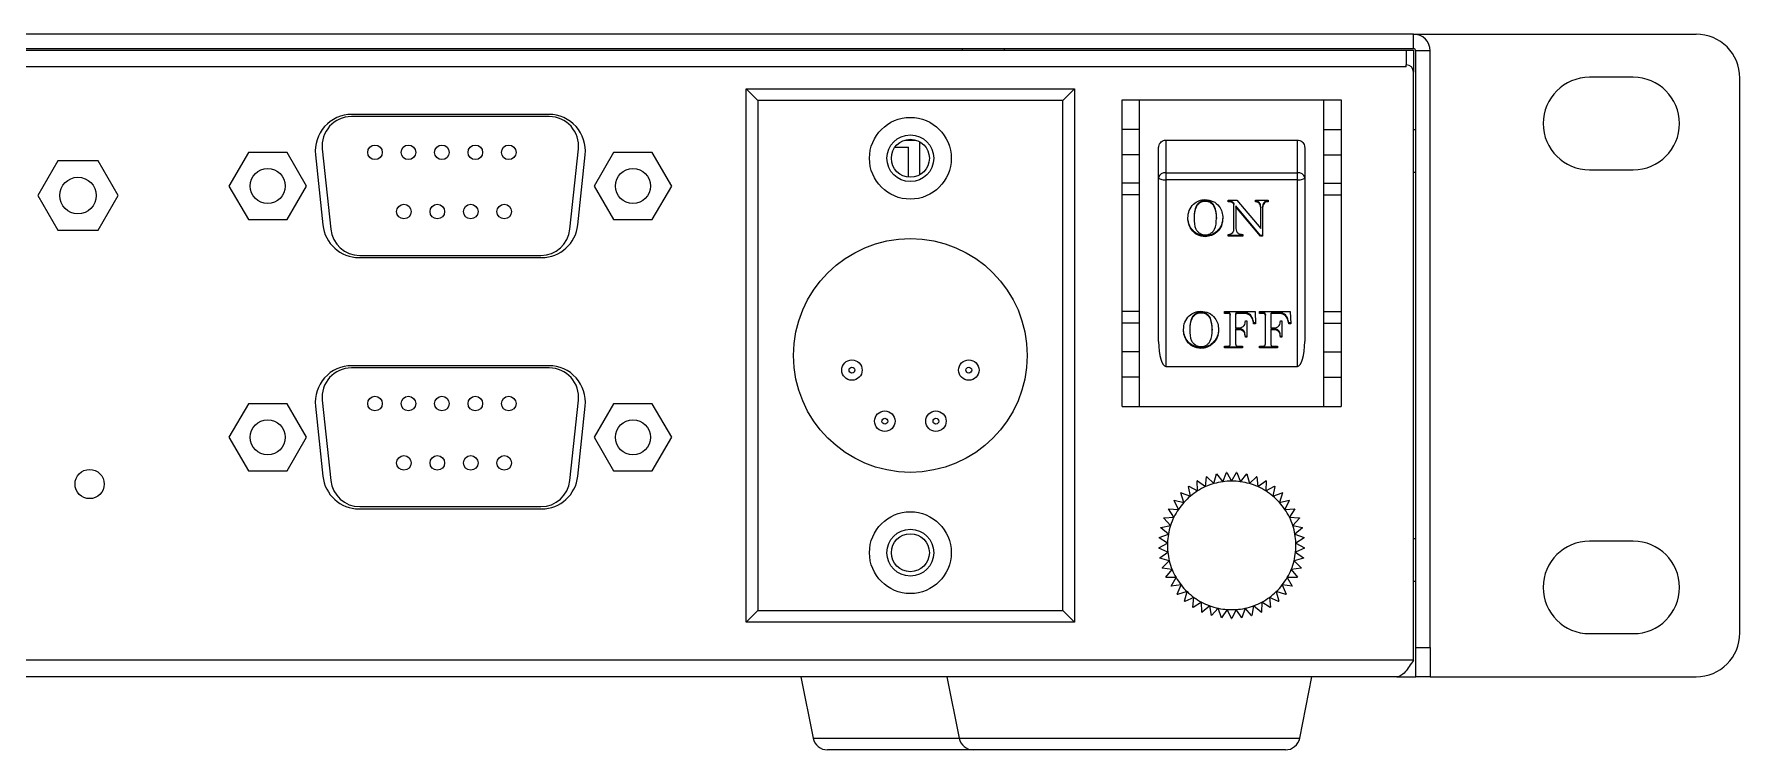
# Model space of a CAD drawing. Header units: millimetres. Extents: x 5 to 589, y 5 to 415.
# Drawn here: x 331.4 to 389.8, y 313.9 to 338.4 of the extents above; entities that cross this region are included whole.
import ezdxf

# ---------------------------------------------------------------- set-up
doc = ezdxf.new("R2010")
doc.units = ezdxf.units.MM

msp = doc.modelspace()

# ---------------------------------------------------------------- linework, layer by layer
at = {"color": 7, "linetype": 'Continuous', "lineweight": 15}
for p, q in [((378.6693, 338.3625), (159.2193, 338.3625)), ((378.6693, 338.3625), (388.3443, 338.3625)), ((378.6693, 337.8625), (378.6693, 338.3625)), ((378.6693, 337.8625), (159.2193, 337.8625)), ((159.4693, 337.8125), (378.4193, 337.8125)), ((363.2193, 337.8625), (363.2193, 337.8125)), ((364.6693, 337.8125), (364.6693, 337.8625)), ((378.4193, 337.8125), (378.4193, 337.3125)), ((378.4193, 337.8125), (378.6693, 337.8125)), ((378.6693, 337.8125), (378.6693, 337.0625)), ((379.2443, 337.7875), (378.7443, 337.7875)), ((378.7443, 317.3625), (378.7443, 337.7875)), ((379.2443, 317.3625), (379.2443, 337.7875)), ((378.4193, 337.2375), (159.4693, 337.2375)), ((378.4193, 337.2375), (378.4193, 337.3125)), ((378.6693, 316.9375), (378.6693, 337.0625)), ((355.8193, 318.2375), (355.8193, 336.4875)), ((356.2193, 336.0875), (355.8193, 336.4875)), ((355.8193, 336.4875), (367.0693, 336.4875)), ((367.0693, 336.4875), (366.6693, 336.0875)), ((367.0693, 336.4875), (367.0693, 318.2375)), ((386.1943, 336.8836), (384.6943, 336.8836)), ((389.8443, 317.8645), (389.8443, 336.8604)), ((356.2193, 336.0875), (356.2193, 318.6375)), ((366.6693, 336.0875), (356.2193, 336.0875)), ((366.6693, 318.6375), (366.6693, 336.0875)), ((368.6943, 336.1125), (369.2943, 336.1125)), ((368.6943, 335.1021), (368.6943, 336.1125)), ((369.2943, 335.1021), (369.2943, 336.1125)), ((369.2943, 336.1125), (375.5943, 336.1125)), ((375.5943, 336.1125), (376.1943, 336.1125)), ((375.5943, 336.1125), (375.5943, 335.1021)), ((376.1943, 336.1125), (376.1943, 335.1021)), ((349.0836, 335.5375), (342.3051, 335.5375)), ((349.0693, 335.6125), (342.3193, 335.6125)), ((361.2658, 334.7375), (361.6229, 334.7375)), ((361.7543, 334.6838), (361.7543, 333.5412)), ((369.2943, 335.1021), (368.6943, 335.1021)), ((368.6943, 334.2361), (368.6943, 335.1021)), ((369.2943, 334.2361), (369.2943, 335.1021)), ((370.1943, 334.7355), (370.1943, 333.6171)), ((370.1943, 334.7355), (374.6943, 334.7355)), ((374.6943, 333.6171), (374.6943, 334.7355)), ((375.5943, 335.1021), (376.1943, 335.1021)), ((375.5943, 335.1021), (375.5943, 334.2361)), ((376.1943, 335.1021), (376.1943, 334.2361)), ((378.7443, 335.0875), (378.6693, 335.0875)), ((338.7804, 334.3125), (338.1164, 333.1625)), ((340.1083, 334.3125), (338.7804, 334.3125)), ((340.7722, 333.1625), (340.1083, 334.3125)), ((341.0762, 334.2318), (341.3284, 331.8318)), ((341.3106, 334.4328), (341.6001, 331.6828)), ((349.7886, 331.6828), (350.0781, 334.4328)), ((350.0602, 331.8318), (350.3125, 334.2318)), ((351.2804, 334.3125), (350.6164, 333.1625)), ((352.6083, 334.3125), (351.2804, 334.3125)), ((353.2723, 333.1625), (352.6083, 334.3125)), ((360.9134, 334.4875), (361.3793, 334.4875)), ((361.3793, 333.4657), (361.3793, 334.4875)), ((369.2943, 334.2361), (368.6943, 334.2361)), ((368.6943, 333.2604), (368.6943, 334.2361)), ((369.2943, 333.2604), (369.2943, 334.2361)), ((369.9443, 333.445), (369.9443, 334.4767)), ((374.9443, 334.4767), (374.9443, 333.445)), ((375.5943, 334.2361), (376.1943, 334.2361)), ((375.5943, 334.2361), (375.5943, 333.2604)), ((376.1943, 334.2361), (376.1943, 333.2604)), ((332.2568, 334.0283), (331.5693, 332.8375)), ((333.6318, 334.0283), (332.2568, 334.0283)), ((334.3193, 332.8375), (333.6318, 334.0283)), ((370.1943, 333.6171), (370.1943, 333.3716)), ((370.1943, 333.6171), (374.6943, 333.6171)), ((374.6943, 333.3716), (374.6943, 333.6171)), ((378.6693, 333.6375), (378.7443, 333.6375)), ((384.6943, 333.7163), (386.1943, 333.7163)), ((338.1164, 333.1625), (338.7804, 332.0125)), ((340.1083, 332.0125), (340.7722, 333.1625)), ((350.6164, 333.1625), (351.2804, 332.0125)), ((352.6083, 332.0125), (353.2723, 333.1625)), ((369.2943, 333.2604), (368.6943, 333.2604)), ((368.6943, 332.8608), (368.6943, 333.2604)), ((369.2943, 332.8608), (369.2943, 333.2604)), ((369.9443, 327.8418), (369.9443, 333.445)), ((374.6943, 333.3716), (370.1943, 333.3716)), ((370.1943, 333.3716), (370.1943, 326.9895)), ((374.6943, 326.9895), (374.6943, 333.3716)), ((374.9443, 333.445), (374.9443, 327.8418)), ((375.5943, 333.2604), (376.1943, 333.2604)), ((375.5943, 333.2604), (375.5943, 332.8608)), ((376.1943, 333.2604), (376.1943, 332.8608)), ((331.5693, 332.8375), (332.2568, 331.6467)), ((333.6318, 331.6467), (334.3193, 332.8375)), ((369.2943, 332.8608), (368.6943, 332.8608)), ((368.6943, 328.8642), (368.6943, 332.8608)), ((369.2943, 328.8642), (369.2943, 332.8608)), ((371.5456, 332.6659), (371.5456, 332.6366)), ((372.3248, 332.6843), (372.6265, 332.6843)), ((372.3248, 332.6207), (372.3248, 332.6843)), ((372.3835, 332.65), (372.3248, 332.65)), ((372.3835, 332.6207), (372.3248, 332.6207)), ((372.3835, 332.65), (372.3835, 332.6207)), ((372.449, 332.6383), (372.449, 332.609)), ((372.507, 332.5827), (372.507, 332.5533)), ((372.5244, 332.5615), (372.507, 332.5827)), ((372.5244, 332.5322), (372.507, 332.5533)), ((372.5244, 332.5615), (372.5244, 332.5322)), ((372.5244, 331.6986), (372.5244, 332.5322)), ((373.432, 331.4732), (372.5909, 332.4815)), ((372.5909, 332.4815), (372.5909, 332.4522)), ((372.5909, 332.4522), (372.5909, 331.709)), ((373.432, 331.4439), (372.5909, 332.4522)), ((372.6265, 332.6843), (373.4392, 331.7098)), ((373.2563, 332.6843), (373.6887, 332.6843)), ((373.2563, 332.6207), (373.2563, 332.6843)), ((373.3901, 332.6013), (373.3901, 332.572)), ((373.4392, 332.4438), (373.4392, 332.4144)), ((373.4392, 331.7098), (373.4392, 332.4144)), ((373.5058, 332.4582), (373.5058, 332.4288)), ((373.5058, 332.4288), (373.5058, 331.4439)), ((373.6887, 332.6843), (373.6887, 332.6207)), ((375.5943, 332.8608), (376.1943, 332.8608)), ((375.5943, 332.8608), (375.5943, 328.8642)), ((376.1943, 332.8608), (376.1943, 328.8642)), ((338.7804, 332.0125), (340.1083, 332.0125)), ((351.2804, 332.0125), (352.6083, 332.0125)), ((371.1604, 332.0979), (371.1604, 332.0686)), ((371.9255, 332.0822), (371.9255, 332.0529)), ((332.2568, 331.6467), (333.6318, 331.6467)), ((371.5367, 331.4573), (371.5367, 331.428)), ((372.3248, 331.4439), (372.3248, 331.5075)), ((372.8238, 331.4732), (372.3248, 331.4732)), ((372.8238, 331.4439), (372.3248, 331.4439)), ((372.8238, 331.5075), (372.8238, 331.4439)), ((373.432, 331.4732), (373.432, 331.4439)), ((373.5058, 331.4732), (373.432, 331.4732)), ((373.5058, 331.4439), (373.432, 331.4439)), ((342.5716, 330.7125), (348.8171, 330.7125)), ((342.5946, 330.7875), (348.7941, 330.7875)), ((369.2943, 328.8642), (368.6943, 328.8642)), ((368.6943, 328.4646), (368.6943, 328.8642)), ((369.2943, 328.4646), (369.2943, 328.8642)), ((371.3977, 328.8455), (371.3977, 328.8162)), ((372.196, 328.864), (373.2472, 328.864)), ((372.196, 328.8002), (372.196, 328.864)), ((372.3186, 328.8296), (372.196, 328.8296)), ((372.3186, 328.8002), (372.196, 328.8002)), ((372.3186, 328.8296), (372.3186, 328.8002)), ((372.6384, 328.8296), (372.6384, 328.8002)), ((372.8465, 328.8296), (372.6384, 328.8296)), ((372.8465, 328.8002), (372.6384, 328.8002)), ((372.8465, 328.8296), (372.8465, 328.8002)), ((373.2472, 328.864), (373.2639, 328.4493)), ((373.3974, 328.864), (374.4485, 328.864)), ((373.3974, 328.8002), (373.3974, 328.864)), ((373.5199, 328.8296), (373.3974, 328.8296)), ((373.5199, 328.8002), (373.3974, 328.8002)), ((373.5199, 328.8296), (373.5199, 328.8002)), ((373.8398, 328.8296), (373.8398, 328.8002)), ((374.0478, 328.8296), (373.8398, 328.8296)), ((374.0478, 328.8002), (373.8398, 328.8002)), ((374.0478, 328.8296), (374.0478, 328.8002)), ((374.4485, 328.864), (374.4652, 328.4493)), ((375.5943, 328.8642), (376.1943, 328.8642)), ((375.5943, 328.8642), (375.5943, 328.4646)), ((376.1943, 328.8642), (376.1943, 328.4646)), ((369.2943, 328.4646), (368.6943, 328.4646)), ((368.6943, 327.4889), (368.6943, 328.4646)), ((369.2943, 327.4889), (369.2943, 328.4646)), ((371.0114, 328.2757), (371.0114, 328.2464)), ((371.7789, 328.26), (371.7789, 328.2307)), ((372.3962, 328.7675), (372.3962, 328.7382)), ((372.3962, 327.7499), (372.3962, 328.7382)), ((372.5798, 328.7752), (372.5798, 328.7459)), ((372.5798, 328.7459), (372.5798, 328.3057)), ((372.5798, 328.3057), (372.6963, 328.3057)), ((372.6963, 328.2713), (372.5798, 328.2713)), ((372.5798, 328.2713), (372.5798, 328.2419)), ((372.5798, 328.2419), (372.5798, 327.7611)), ((372.6963, 328.2419), (372.5798, 328.2419)), ((372.6963, 328.2713), (372.6963, 328.2419)), ((372.9135, 328.545), (372.9635, 328.545)), ((372.9635, 328.545), (372.9635, 327.9867)), ((373.084, 328.7548), (373.084, 328.7255)), ((373.1971, 328.4786), (373.1971, 328.4493)), ((373.2627, 328.4786), (373.1971, 328.4786)), ((373.2639, 328.4493), (373.1971, 328.4493)), ((373.5976, 328.7675), (373.5976, 328.7382)), ((373.5976, 327.7499), (373.5976, 328.7382)), ((373.7811, 328.7752), (373.7811, 328.7459)), ((373.7811, 328.7459), (373.7811, 328.3057)), ((373.7811, 328.3057), (373.8976, 328.3057)), ((373.8976, 328.2713), (373.7811, 328.2713)), ((373.7811, 328.2713), (373.7811, 328.2419)), ((373.7811, 328.2419), (373.7811, 327.7611)), ((373.8976, 328.2419), (373.7811, 328.2419)), ((373.8976, 328.2713), (373.8976, 328.2419)), ((374.1148, 328.545), (374.1649, 328.545)), ((374.1649, 328.545), (374.1649, 327.9867)), ((374.2853, 328.7548), (374.2853, 328.7255)), ((374.3985, 328.4786), (374.3985, 328.4493)), ((374.464, 328.4786), (374.3985, 328.4786)), ((374.4652, 328.4493), (374.3985, 328.4493)), ((375.5943, 328.4646), (376.1943, 328.4646)), ((375.5943, 328.4646), (375.5943, 327.4889)), ((376.1943, 328.4646), (376.1943, 327.4889)), ((371.3889, 327.6332), (371.3889, 327.6039)), ((372.196, 327.6836), (372.3245, 327.6836)), ((372.196, 327.6198), (372.196, 327.6836)), ((372.8134, 327.6492), (372.196, 327.6492)), ((372.6755, 327.6836), (372.8134, 327.6836)), ((372.8134, 327.6836), (372.8134, 327.6198)), ((372.9635, 328.016), (372.9135, 328.016)), ((372.9135, 328.016), (372.9135, 327.9867)), ((372.9635, 327.9867), (372.9135, 327.9867)), ((373.3974, 327.6836), (373.5259, 327.6836)), ((373.3974, 327.6198), (373.3974, 327.6836)), ((374.0147, 327.6492), (373.3974, 327.6492)), ((373.8768, 327.6836), (374.0147, 327.6836)), ((374.0147, 327.6836), (374.0147, 327.6198)), ((374.1649, 328.016), (374.1148, 328.016)), ((374.1148, 328.016), (374.1148, 327.9867)), ((374.1649, 327.9867), (374.1148, 327.9867)), ((369.2943, 327.4889), (368.6943, 327.4889)), ((368.6943, 326.6229), (368.6943, 327.4889)), ((369.2943, 326.6229), (369.2943, 327.4889)), ((372.8134, 327.6198), (372.196, 327.6198)), ((374.0147, 327.6198), (373.3974, 327.6198)), ((375.5943, 327.4889), (376.1943, 327.4889)), ((375.5943, 327.4889), (375.5943, 326.6229)), ((376.1943, 327.4889), (376.1943, 326.6229)), ((349.0836, 326.9375), (342.3051, 326.9375)), ((349.0693, 327.0125), (342.3193, 327.0125)), ((369.2943, 326.6229), (368.6943, 326.6229)), ((368.6943, 325.6125), (368.6943, 326.6229)), ((369.2943, 325.6125), (369.2943, 326.6229)), ((370.1943, 326.9895), (374.6943, 326.9895)), ((375.5943, 326.6229), (376.1943, 326.6229)), ((375.5943, 326.6229), (375.5943, 325.6125)), ((376.1943, 326.6229), (376.1943, 325.6125)), ((338.7804, 325.7125), (338.1164, 324.5625)), ((340.1083, 325.7125), (338.7804, 325.7125)), ((340.7722, 324.5625), (340.1083, 325.7125)), ((341.0762, 325.6318), (341.3284, 323.2318)), ((341.3106, 325.8328), (341.6001, 323.0828)), ((349.7886, 323.0828), (350.0781, 325.8328)), ((350.0602, 323.2318), (350.3125, 325.6318)), ((351.2804, 325.7125), (350.6164, 324.5625)), ((352.6083, 325.7125), (351.2804, 325.7125)), ((353.2723, 324.5625), (352.6083, 325.7125)), ((368.6943, 325.6125), (369.2943, 325.6125)), ((369.2943, 325.6125), (375.5943, 325.6125)), ((375.5943, 325.6125), (376.1943, 325.6125)), ((338.1164, 324.5625), (338.7804, 323.4125)), ((340.1083, 323.4125), (340.7722, 324.5625)), ((350.6164, 324.5625), (351.2804, 323.4125)), ((352.6083, 323.4125), (353.2723, 324.5625)), ((338.7804, 323.4125), (340.1083, 323.4125)), ((351.2804, 323.4125), (352.6083, 323.4125)), ((371.2785, 322.7282), (371.2667, 323.0677)), ((371.2747, 323.072), (371.5495, 322.8723)), ((371.5495, 322.8723), (371.585, 323.2102)), ((371.5936, 323.2133), (371.8379, 322.9773)), ((371.8379, 322.9773), (371.9201, 323.3069)), ((371.929, 323.3088), (372.1382, 323.0411)), ((372.1382, 323.0411), (372.2654, 323.3561)), ((372.2745, 323.3567), (372.4443, 323.0625)), ((372.4443, 323.0625), (372.6142, 323.3567)), ((372.6233, 323.3561), (372.7505, 323.0411)), ((372.7505, 323.0411), (372.9597, 323.3088)), ((372.9686, 323.3069), (373.0507, 322.9773)), ((373.0507, 322.9773), (373.2951, 323.2133)), ((373.3037, 323.2102), (373.3392, 322.8723)), ((373.3392, 322.8723), (373.614, 323.072)), ((373.622, 323.0677), (373.6102, 322.7282)), ((370.6205, 322.0927), (370.4715, 322.3981)), ((370.4771, 322.4052), (370.8094, 322.3346)), ((370.8094, 322.3346), (370.7044, 322.6577)), ((370.711, 322.664), (371.0302, 322.5478)), ((371.0302, 322.5478), (370.9712, 322.8824)), ((370.9785, 322.8877), (371.2785, 322.7282)), ((373.6102, 322.7282), (373.9101, 322.8877)), ((373.9175, 322.8824), (373.8585, 322.5478)), ((373.8585, 322.5478), (374.1777, 322.664)), ((374.1843, 322.6577), (374.0793, 322.3346)), ((374.0793, 322.3346), (374.4116, 322.4052)), ((374.4172, 322.3981), (374.2682, 322.0927)), ((342.5716, 322.1125), (348.8171, 322.1125)), ((342.5946, 322.1875), (348.7941, 322.1875)), ((370.352, 321.5423), (370.1247, 321.7948)), ((370.1281, 321.8032), (370.467, 321.8269)), ((370.467, 321.8269), (370.277, 322.1086)), ((370.2816, 322.1164), (370.6205, 322.0927)), ((374.2682, 322.0927), (374.6071, 322.1164)), ((374.6117, 322.1086), (374.4217, 321.8269)), ((374.4217, 321.8269), (374.7606, 321.8032)), ((374.764, 321.7948), (374.5367, 321.5423)), ((369.9585, 321.1283), (370.2778, 321.2445)), ((370.2778, 321.2445), (370.0175, 321.4629)), ((370.0197, 321.4717), (370.352, 321.5423)), ((374.5367, 321.5423), (374.869, 321.4717)), ((374.8712, 321.4629), (374.6109, 321.2445)), ((374.6109, 321.2445), (374.9302, 321.1283)), ((369.9457, 320.7798), (370.2457, 320.9393)), ((370.2564, 320.6325), (369.946, 320.7707)), ((370.2457, 320.9393), (369.9576, 321.1193)), ((369.9815, 320.4328), (370.2564, 320.6325)), ((374.9427, 320.7707), (374.6323, 320.6325)), ((374.6323, 320.6325), (374.9072, 320.4328)), ((374.9311, 321.1193), (374.643, 320.9393)), ((374.643, 320.9393), (374.943, 320.7798)), ((378.7443, 321.0875), (378.6693, 321.0875)), ((386.1943, 321.0086), (384.6943, 321.0086)), ((370.3097, 320.3303), (369.9831, 320.4239)), ((370.0653, 320.0943), (370.3097, 320.3303)), ((370.4045, 320.0384), (370.0681, 320.0856)), ((370.1954, 319.7706), (370.4045, 320.0384)), ((374.8206, 320.0856), (374.4842, 320.0384)), ((374.4842, 320.0384), (374.6933, 319.7706)), ((374.9056, 320.4239), (374.579, 320.3303)), ((374.579, 320.3303), (374.8234, 320.0943)), ((370.3692, 319.4683), (370.5391, 319.7625)), ((370.7107, 319.508), (370.3743, 319.4608)), ((370.5835, 319.193), (370.7107, 319.508)), ((374.178, 319.508), (374.3052, 319.193)), ((374.5144, 319.4608), (374.178, 319.508)), ((374.3496, 319.7625), (374.5195, 319.4683)), ((378.6693, 319.6375), (378.7443, 319.6375)), ((370.9161, 319.2799), (370.5895, 319.1863)), ((370.8339, 318.9503), (370.9161, 319.2799)), ((371.1512, 319.0827), (370.8409, 318.9445)), ((371.1157, 318.7448), (371.1512, 319.0827)), ((371.4115, 318.92), (371.1234, 318.74)), ((371.4234, 318.5805), (371.4115, 318.92)), ((373.4772, 318.92), (373.4653, 318.5805)), ((373.7653, 318.74), (373.4772, 318.92)), ((374.0478, 318.9445), (373.7375, 319.0827)), ((373.7375, 319.0827), (373.773, 318.7448)), ((374.2992, 319.1863), (373.9726, 319.2799)), ((373.9726, 319.2799), (374.0548, 318.9503)), ((356.2193, 318.6375), (355.8193, 318.2375)), ((356.2193, 318.6375), (366.6693, 318.6375)), ((367.0693, 318.2375), (366.6693, 318.6375)), ((371.6919, 318.7952), (371.4316, 318.5768)), ((371.7509, 318.4606), (371.6919, 318.7952)), ((371.9869, 318.7106), (371.7596, 318.4581)), ((372.0919, 318.3875), (371.9869, 318.7106)), ((372.2909, 318.6678), (372.1009, 318.3862)), ((372.4398, 318.3625), (372.2909, 318.6678)), ((372.5978, 318.6678), (372.4489, 318.3625)), ((372.7878, 318.3862), (372.5978, 318.6678)), ((372.9018, 318.7106), (372.7968, 318.3875)), ((373.1291, 318.4581), (372.9018, 318.7106)), ((373.1968, 318.7952), (373.1378, 318.4606)), ((373.457, 318.5768), (373.1968, 318.7952)), ((367.0693, 318.2375), (355.8193, 318.2375)), ((384.6943, 317.8413), (386.1943, 317.8413)), ((378.7443, 317.3625), (379.2443, 317.3625)), ((378.7443, 316.3625), (378.7443, 317.3625)), ((379.2443, 317.3625), (379.2443, 316.3625)), ((378.0943, 316.3625), (307.7043, 316.3625)), ((357.6943, 316.3625), (358.114, 314.2644)), ((362.6943, 316.3625), (363.114, 314.2644)), ((374.7747, 314.2644), (375.1943, 316.3625)), ((378.0943, 316.3625), (378.7443, 316.3625)), ((379.2443, 316.3625), (378.7443, 316.3625)), ((379.2443, 316.3625), (388.3443, 316.3625)), ((363.6042, 313.8625), (358.6042, 313.8625)), ((369.2391, 313.8625), (363.6042, 313.8625)), ((374.2844, 313.8625), (369.2391, 313.8625))]:
    msp.add_line(p, q, dxfattribs=at)
at = {"color": 8, "linetype": 'Continuous', "lineweight": 15}
for p, q in [((378.6693, 316.9375), (307.7043, 316.9375)), ((358.114, 314.2644), (363.114, 314.2644)), ((363.114, 314.2644), (374.7747, 314.2644))]:
    msp.add_line(p, q, dxfattribs=at)
at = {"color": 7, "linetype": 'Continuous', "lineweight": 15, "flags": 128}
for points in [[(369.9443, 333.445), (369.9491, 333.4306), (369.9634, 333.4169), (369.9865, 333.4042), (370.0176, 333.3931), (370.0555, 333.384), (370.0987, 333.3772), (370.1456, 333.373), (370.1943, 333.3716)], [(374.6943, 333.3716), (374.7431, 333.373), (374.79, 333.3772), (374.8332, 333.384), (374.8711, 333.3931), (374.9022, 333.4042), (374.9253, 333.4169), (374.9395, 333.4306), (374.9443, 333.445)], [(370.1247, 321.7948), (370.1251, 321.7959), (370.1255, 321.7969), (370.126, 321.798), (370.1264, 321.799), (370.1268, 321.8001), (370.1272, 321.8011), (370.1277, 321.8022), (370.1281, 321.8032)], [(374.7606, 321.8032), (374.761, 321.8022), (374.7615, 321.8011), (374.7619, 321.8001), (374.7623, 321.799), (374.7627, 321.798), (374.7632, 321.7969), (374.7636, 321.7959), (374.764, 321.7948)], [(370.0175, 321.4629), (370.0178, 321.464), (370.0181, 321.4651), (370.0183, 321.4662), (370.0186, 321.4673), (370.0189, 321.4684), (370.0192, 321.4695), (370.0194, 321.4706), (370.0197, 321.4717)], [(374.8234, 320.0943), (374.823, 320.0932), (374.8227, 320.0921), (374.8223, 320.091), (374.822, 320.0899), (374.8216, 320.0889), (374.8213, 320.0878), (374.8209, 320.0867), (374.8206, 320.0856)], [(374.9072, 320.4328), (374.9069, 320.4317), (374.9068, 320.4306), (374.9066, 320.4295), (374.9064, 320.4284), (374.9062, 320.4273), (374.906, 320.4261), (374.9058, 320.425), (374.9056, 320.4239)]]:
    msp.add_lwpolyline(points, dxfattribs=at)
at = {"color": 7, "linetype": 'Continuous', "lineweight": 15}
for centre, radius in [((361.4443, 334.1125), 1.4), ((361.4443, 334.1125), 0.8), ((361.4443, 334.1125), 0.65), ((343.1143, 334.3157), 0.25), ((344.2593, 334.3157), 0.25), ((345.4043, 334.3157), 0.25), ((346.5493, 334.3157), 0.25), ((347.6943, 334.3157), 0.25), ((339.4443, 333.1625), 0.6), ((351.9443, 333.1625), 0.6), ((332.9443, 332.8375), 0.625), ((344.104, 332.2874), 0.25), ((345.249, 332.2874), 0.25), ((346.394, 332.2874), 0.25), ((347.539, 332.2874), 0.25), ((361.4443, 327.3625), 4), ((359.4443, 326.8625), 0.35), ((363.4443, 326.8625), 0.35), ((359.4443, 326.8625), 0.1), ((363.4443, 326.8625), 0.1), ((343.1143, 325.7157), 0.25), ((344.2593, 325.7157), 0.25), ((345.4043, 325.7157), 0.25), ((346.5493, 325.7157), 0.25), ((347.6943, 325.7157), 0.25), ((360.5693, 325.1125), 0.35), ((362.3193, 325.1125), 0.35), ((339.4443, 324.5625), 0.6), ((351.9443, 324.5625), 0.6), ((360.5693, 325.1125), 0.1), ((362.3193, 325.1125), 0.1), ((344.104, 323.6874), 0.25), ((345.249, 323.6874), 0.25), ((346.394, 323.6874), 0.25), ((347.539, 323.6874), 0.25), ((333.3443, 322.9625), 0.5), ((361.4443, 320.6125), 1.4), ((361.4443, 320.6125), 0.8), ((361.4443, 320.6125), 0.65)]:
    msp.add_circle(centre, radius, dxfattribs=at)
for centre, radius, start, end in [((378.6693, 337.7875), 0.575, 0, 90), ((378.6693, 337.7875), 0.075, 0, 90), ((378.4193, 337.0625), 0.25, 0, 90), ((384.6943, 335.3), 1.5837, 90, 270), ((386.1943, 335.3), 1.5837, 270, 90), ((342.3193, 334.3625), 1.25, 90, 186), ((342.3051, 334.5375), 1, 90, 186.009006), ((349.0693, 334.3625), 1.25, 354, 90), ((349.0836, 334.5375), 1, 353.990994, 90), ((370.1615, 333.3972), 0.2223, 81.499415, 167.608314), ((374.7272, 333.3972), 0.2223, 12.393567, 98.498704), ((342.5716, 331.9625), 1.25, 186, 270), ((348.8171, 331.9625), 1.25, 270, 354), ((342.5946, 331.7875), 1, 186.009006, 270), ((348.7941, 331.7875), 1, 270, 353.990994), ((342.3193, 325.7625), 1.25, 90, 186), ((342.3051, 325.9375), 1, 90, 186.009006), ((349.0693, 325.7625), 1.25, 354, 90), ((349.0836, 325.9375), 1, 353.990994, 90), ((342.5716, 323.3625), 1.25, 186, 270), ((342.5946, 323.1875), 1, 186.009006, 270), ((348.7941, 323.1875), 1, 270, 353.990994), ((348.8171, 323.3625), 1.25, 270, 354), ((372.4443, 320.8625), 2.5, 117.896119, 118.103881), ((372.4443, 320.8625), 2.2, 106, 114), ((372.4443, 320.8625), 2.5, 109.896119, 110.103881), ((372.4443, 320.8625), 2.2, 98, 106), ((372.4443, 320.8625), 2.5, 101.896119, 102.103881), ((372.4443, 320.8625), 2.2, 90, 98), ((372.4443, 320.8625), 2.5, 93.896119, 94.103881), ((372.4443, 320.8625), 2.2, 82, 90), ((372.4443, 320.8625), 2.5, 85.896119, 86.103881), ((372.4443, 320.8625), 2.2, 74, 82), ((372.4443, 320.8625), 2.5, 77.896119, 78.103881), ((372.4443, 320.8625), 2.2, 66, 74), ((372.4443, 320.8625), 2.5, 69.896119, 70.103881), ((372.4443, 320.8625), 2.5, 61.896119, 62.103881), ((372.4443, 320.8625), 2.5, 141.896119, 142.103881), ((372.4443, 320.8625), 2.5, 133.896119, 134.103881), ((372.4443, 320.8625), 2.2, 130, 138), ((372.4443, 320.8625), 2.5, 125.896119, 126.103881), ((372.4443, 320.8625), 2.2, 122, 130), ((372.4443, 320.8625), 2.2, 114, 122), ((372.4443, 320.8625), 2.2, 58, 66), ((372.4443, 320.8625), 2.2, 50, 58), ((372.4443, 320.8625), 2.2, 42, 50), ((372.4443, 320.8625), 2.5, 53.896119, 54.103881), ((372.4443, 320.8625), 2.5, 45.896119, 46.103881), ((372.4443, 320.8625), 2.5, 37.896119, 38.103881), ((372.4443, 320.8625), 2.5, 149.896119, 150.103881), ((372.4443, 320.8625), 2.2, 154, 162), ((372.4443, 320.8625), 2.2, 146, 154), ((372.4443, 320.8625), 2.2, 138, 146), ((372.4443, 320.8625), 2.2, 34, 42), ((372.4443, 320.8625), 2.2, 26, 34), ((372.4443, 320.8625), 2.2, 18, 26), ((372.4443, 320.8625), 2.5, 29.896119, 30.103881), ((372.4443, 320.8625), 2.2, 170, 178), ((372.4443, 320.8625), 2.2, 162, 170), ((372.4443, 320.8625), 2.2, 10, 18), ((372.4443, 320.8625), 2.2, 2, 10), ((372.4443, 320.8625), 2.5, 13.896119, 14.103881), ((372.4443, 320.8625), 2.5, 181.896119, 182.103881), ((372.4443, 320.8625), 2.5, 173.896119, 174.103881), ((372.4443, 320.8625), 2.2, 178, 186), ((372.4443, 320.8625), 2.2, 186, 194), ((372.4443, 320.8625), 2.2, 346, 354), ((372.4443, 320.8625), 2.2, 354, 2), ((372.4443, 320.8625), 2.5, 5.896119, 6.103881), ((372.4443, 320.8625), 2.5, 357.896119, 358.103881), ((384.6943, 319.425), 1.5837, 90, 270), ((386.1943, 319.425), 1.5837, 270, 90), ((372.4443, 320.8625), 2.5, 189.896119, 190.103881), ((372.4443, 320.8625), 2.5, 197.896119, 198.103881), ((372.4443, 320.8625), 2.2, 194, 202), ((372.4443, 320.8625), 2.2, 202, 210), ((372.4443, 320.8625), 2.2, 330, 338), ((372.4443, 320.8625), 2.2, 338, 346), ((372.4443, 320.8625), 2.5, 205.896119, 206.103881), ((372.4443, 320.8625), 2.5, 213.896119, 214.103881), ((372.4443, 320.8625), 2.2, 210, 218), ((372.4443, 320.8625), 2.2, 218, 226), ((372.4443, 320.8625), 2.2, 314, 322), ((372.4443, 320.8625), 2.2, 322, 330), ((372.4443, 320.8625), 2.5, 325.896119, 326.103881), ((372.4443, 320.8625), 2.5, 333.896119, 334.103881), ((372.4443, 320.8625), 2.5, 221.896119, 222.103881), ((372.4443, 320.8625), 2.5, 229.896119, 230.103881), ((372.4443, 320.8625), 2.2, 226, 234), ((372.4443, 320.8625), 2.2, 234, 242), ((372.4443, 320.8625), 2.2, 242, 250), ((372.4443, 320.8625), 2.2, 290, 298), ((372.4443, 320.8625), 2.2, 298, 306), ((372.4443, 320.8625), 2.2, 306, 314), ((372.4443, 320.8625), 2.5, 309.896119, 310.103881), ((372.4443, 320.8625), 2.5, 317.896119, 318.103881), ((372.4443, 320.8625), 2.5, 237.896119, 238.103881), ((372.4443, 320.8625), 2.5, 245.896119, 246.103881), ((372.4443, 320.8625), 2.2, 250, 258), ((372.4443, 320.8625), 2.5, 253.896119, 254.103881), ((372.4443, 320.8625), 2.2, 258, 266), ((372.4443, 320.8625), 2.5, 261.896119, 262.103881), ((372.4443, 320.8625), 2.2, 266, 274), ((372.4443, 320.8625), 2.5, 269.896119, 270.103881), ((372.4443, 320.8625), 2.2, 274, 282), ((372.4443, 320.8625), 2.5, 277.896119, 278.103881), ((372.4443, 320.8625), 2.2, 282, 290), ((372.4443, 320.8625), 2.5, 285.896119, 286.103881), ((372.4443, 320.8625), 2.5, 293.896119, 294.103881), ((372.4443, 320.8625), 2.5, 301.896119, 302.103881), ((358.6042, 314.3625), 0.5, 191.309932, 270), ((363.6042, 314.3625), 0.5, 191.309932, 270), ((374.2844, 314.3625), 0.5, 270, 348.690068)]:
    msp.add_arc(centre, radius, start, end, dxfattribs=at)
for centre, major_axis, ratio, start_param, end_param in [((388.3443, 336.8604), (0, 1.5021), 0.9986295, 4.712389, 6.2831853), ((370.1943, 327.8418), (0, -0.8523), 0.2933135, 4.712389, 6.2831853), ((374.6943, 327.8418), (0, 0.8523), 0.2933135, 3.1415927, 4.712389), ((388.3443, 317.8645), (0, 1.5021), 0.9986295, 3.1415927, 4.712389)]:
    msp.add_ellipse(centre, major_axis=major_axis, ratio=ratio, start_param=start_param, end_param=end_param, dxfattribs=at)
for points, knots in [([(369.9443, 334.4767), (369.9472, 334.5066), (369.953, 334.5664), (369.9986, 334.6458), (370.0651, 334.7041), (370.1348, 334.732), (370.1787, 334.7346), (370.1943, 334.7355)], [0, 0, 0, 0, 0.2245097, 0.4491786, 0.6693891, 0.8822231, 1, 1, 1, 1]), ([(374.6943, 334.7355), (374.7218, 334.7327), (374.7766, 334.7273), (374.85, 334.685), (374.9065, 334.6223), (374.9391, 334.5491), (374.9428, 334.4986), (374.9443, 334.4767)], [0, 0, 0, 0, 0.20584922, 0.411627, 0.62014405, 0.83500173, 1, 1, 1, 1]), ([(370.9441, 332.0686), (370.9528, 332.1565), (370.9702, 332.3322), (371.1177, 332.5414), (371.3158, 332.6733), (371.4597, 332.6912), (371.5315, 332.7002)], [0, 0, 0, 0, 0.2801816, 0.5598736, 0.780159, 1, 1, 1, 1]), ([(371.5456, 332.6659), (371.5123, 332.6637), (371.4457, 332.6592), (371.3535, 332.6178), (371.2789, 332.5534), (371.1704, 332.3912), (371.1648, 332.2282), (371.1604, 332.0979)], [0, 0, 0, 0, 0.1253242, 0.2505319, 0.37587, 0.5012246, 1, 1, 1, 1]), ([(371.5456, 332.6366), (371.5123, 332.6343), (371.4457, 332.6298), (371.3535, 332.5884), (371.2789, 332.5241), (371.1704, 332.3619), (371.1648, 332.1989), (371.1604, 332.0686)], [0, 0, 0, 0, 0.1253241, 0.2505317, 0.3758696, 0.5012253, 1, 1, 1, 1]), ([(371.5315, 332.7002), (371.6254, 332.6876), (371.8132, 332.6625), (372.0167, 332.4878), (372.1256, 332.2781), (372.1364, 332.1368), (372.1418, 332.0661)], [0, 0, 0, 0, 0.2792889, 0.5586172, 0.7791786, 1, 1, 1, 1]), ([(371.9255, 332.0822), (371.9213, 332.2137), (371.916, 332.3783), (371.814, 332.5475), (371.7393, 332.6141), (371.6469, 332.6581), (371.5793, 332.6633), (371.5456, 332.6659)], [0, 0, 0, 0, 0.49898803, 0.6243718, 0.74955726, 0.87475005, 1, 1, 1, 1]), ([(371.9255, 332.0529), (371.9213, 332.1844), (371.916, 332.3489), (371.814, 332.5182), (371.7393, 332.5847), (371.6469, 332.6287), (371.5793, 332.634), (371.5456, 332.6366)], [0, 0, 0, 0, 0.4989886, 0.6243722, 0.7495575, 0.8747502, 1, 1, 1, 1]), ([(372.449, 332.6383), (372.4371, 332.6423), (372.4159, 332.6494), (372.3934, 332.6498), (372.3835, 332.65)], [0, 0, 0, 0, 0.5592973, 1, 1, 1, 1]), ([(372.449, 332.609), (372.4371, 332.6129), (372.4159, 332.62), (372.3934, 332.6205), (372.3835, 332.6207)], [0, 0, 0, 0, 0.5592983, 1, 1, 1, 1]), ([(372.507, 332.5827), (372.4974, 332.5943), (372.4803, 332.615), (372.4585, 332.6312), (372.449, 332.6383)], [0, 0, 0, 0, 0.56072827, 1, 1, 1, 1]), ([(372.507, 332.5533), (372.4974, 332.5649), (372.4803, 332.5857), (372.4585, 332.6019), (372.449, 332.609)], [0, 0, 0, 0, 0.5607133, 1, 1, 1, 1]), ([(373.3901, 332.6013), (373.3678, 332.6174), (373.3279, 332.6462), (373.2782, 332.6488), (373.2563, 332.65)], [0, 0, 0, 0, 0.557577, 1, 1, 1, 1]), ([(373.3901, 332.572), (373.3678, 332.5881), (373.3279, 332.6169), (373.2782, 332.6195), (373.2563, 332.6207)], [0, 0, 0, 0, 0.5575824, 1, 1, 1, 1]), ([(373.4392, 332.4438), (373.4384, 332.4758), (373.4368, 332.5329), (373.4044, 332.5804), (373.3901, 332.6013)], [0, 0, 0, 0, 0.5611981, 1, 1, 1, 1]), ([(373.4392, 332.4144), (373.4384, 332.4465), (373.4368, 332.5036), (373.4044, 332.5511), (373.3901, 332.572)], [0, 0, 0, 0, 0.5612112, 1, 1, 1, 1]), ([(373.6887, 332.65), (373.6589, 332.6496), (373.5997, 332.6489), (373.521, 332.5729), (373.5116, 332.5018), (373.5058, 332.4582)], [0, 0, 0, 0, 0.2820984, 0.5600123, 1, 1, 1, 1]), ([(373.6887, 332.6207), (373.6589, 332.6203), (373.5997, 332.6196), (373.521, 332.5435), (373.5116, 332.4724), (373.5058, 332.4288)], [0, 0, 0, 0, 0.28209704, 0.5600104, 1, 1, 1, 1]), ([(371.5367, 331.4573), (371.4438, 331.4708), (371.2577, 331.4978), (371.0657, 331.6805), (370.9606, 331.888), (370.9496, 332.0279), (370.9441, 332.0979)], [0, 0, 0, 0, 0.2790125, 0.5583987, 0.7791204, 1, 1, 1, 1]), ([(371.5367, 331.428), (371.4438, 331.4415), (371.2577, 331.4684), (371.0657, 331.6512), (370.9606, 331.8587), (370.9496, 331.9986), (370.9441, 332.0686)], [0, 0, 0, 0, 0.279012, 0.5583995, 0.7791213, 1, 1, 1, 1]), ([(371.1604, 332.0686), (371.1629, 331.9372), (371.1661, 331.7729), (371.2717, 331.6065), (371.3477, 331.5423), (371.4395, 331.4987), (371.5067, 331.494), (371.5404, 331.4916)], [0, 0, 0, 0, 0.49905087, 0.62429215, 0.74961082, 0.87478585, 1, 1, 1, 1]), ([(372.1418, 332.0954), (372.1328, 332.0056), (372.1148, 331.8262), (371.9626, 331.613), (371.7575, 331.482), (371.6103, 331.4655), (371.5367, 331.4573)], [0, 0, 0, 0, 0.2801401, 0.5597559, 0.7799879, 1, 1, 1, 1]), ([(372.1418, 332.0661), (372.1328, 331.9763), (372.1148, 331.7968), (371.9626, 331.5836), (371.7575, 331.4526), (371.6103, 331.4362), (371.5367, 331.428)], [0, 0, 0, 0, 0.2801394, 0.5597555, 0.7799877, 1, 1, 1, 1]), ([(371.5404, 331.4916), (371.5734, 331.4937), (371.6394, 331.4979), (371.7312, 331.5377), (371.8054, 331.6016), (371.9092, 331.7642), (371.9183, 331.9247), (371.9255, 332.0529)], [0, 0, 0, 0, 0.1254116, 0.2506982, 0.3759335, 0.5014269, 1, 1, 1, 1]), ([(372.3248, 331.5075), (372.3543, 331.5109), (372.4132, 331.5177), (372.4803, 331.568), (372.5186, 331.632), (372.5225, 331.6764), (372.5244, 331.6986)], [0, 0, 0, 0, 0.2799704, 0.5590025, 0.7794064, 1, 1, 1, 1]), ([(372.5909, 331.709), (372.5929, 331.6766), (372.5969, 331.612), (372.6805, 331.5172), (372.7693, 331.5112), (372.8238, 331.5075)], [0, 0, 0, 0, 0.2816277, 0.5599794, 1, 1, 1, 1]), ([(370.7945, 328.2464), (370.8032, 328.3346), (370.8206, 328.5109), (370.9685, 328.7207), (371.1672, 328.853), (371.3116, 328.871), (371.3837, 328.88)], [0, 0, 0, 0, 0.2801813, 0.5598726, 0.7801581, 1, 1, 1, 1]), ([(371.3977, 328.8455), (371.3643, 328.8433), (371.2975, 328.8388), (371.2051, 328.7972), (371.1303, 328.7327), (371.0214, 328.57), (371.0158, 328.4065), (371.0114, 328.2757)], [0, 0, 0, 0, 0.1253254, 0.2505291, 0.3758679, 0.5012265, 1, 1, 1, 1]), ([(371.3977, 328.8162), (371.3643, 328.8139), (371.2975, 328.8094), (371.2051, 328.7679), (371.1303, 328.7033), (371.0214, 328.5407), (371.0158, 328.3771), (371.0114, 328.2464)], [0, 0, 0, 0, 0.1253255, 0.2505287, 0.3758676, 0.5012263, 1, 1, 1, 1]), ([(371.3837, 328.88), (371.4778, 328.8674), (371.6662, 328.8422), (371.8703, 328.6669), (371.9796, 328.4566), (371.9904, 328.3149), (371.9958, 328.2439)], [0, 0, 0, 0, 0.2792938, 0.558617, 0.7791792, 1, 1, 1, 1]), ([(371.7789, 328.26), (371.7746, 328.3919), (371.7693, 328.557), (371.6669, 328.7267), (371.592, 328.7935), (371.4994, 328.8377), (371.4316, 328.8429), (371.3977, 328.8455)], [0, 0, 0, 0, 0.49898959, 0.62437156, 0.74956639, 0.87475291, 1, 1, 1, 1]), ([(371.7789, 328.2307), (371.7746, 328.3626), (371.7693, 328.5277), (371.6669, 328.6974), (371.592, 328.7642), (371.4994, 328.8083), (371.4316, 328.8136), (371.3977, 328.8162)], [0, 0, 0, 0, 0.49899034, 0.62437216, 0.74956684, 0.87475321, 1, 1, 1, 1]), ([(372.3962, 328.7675), (372.3959, 328.7745), (372.3953, 328.7884), (372.3875, 328.8088), (372.3615, 328.8286), (372.3363, 328.8291), (372.3186, 328.8296)], [0, 0, 0, 0, 0.18753279, 0.37462271, 0.5608231, 1, 1, 1, 1]), ([(372.3962, 328.7382), (372.3959, 328.7452), (372.3953, 328.7591), (372.3875, 328.7794), (372.3615, 328.7992), (372.3363, 328.7998), (372.3186, 328.8002)], [0, 0, 0, 0, 0.1875335, 0.3746171, 0.5608231, 1, 1, 1, 1]), ([(372.6384, 328.8296), (372.6297, 328.8291), (372.6122, 328.8283), (372.5899, 328.8155), (372.5809, 328.7949), (372.5802, 328.7818), (372.5798, 328.7752)], [0, 0, 0, 0, 0.2806868, 0.5591961, 0.7793206, 1, 1, 1, 1]), ([(372.6384, 328.8002), (372.6297, 328.7998), (372.6122, 328.799), (372.5899, 328.7861), (372.5809, 328.7656), (372.5802, 328.7525), (372.5798, 328.7459)], [0, 0, 0, 0, 0.2806857, 0.5591954, 0.7793202, 1, 1, 1, 1]), ([(373.084, 328.7548), (373.0435, 328.7802), (372.9709, 328.8259), (372.8846, 328.8284), (372.8465, 328.8296)], [0, 0, 0, 0, 0.55794175, 1, 1, 1, 1]), ([(373.084, 328.7255), (373.0435, 328.7509), (372.9709, 328.7965), (372.8846, 328.7991), (372.8465, 328.8002)], [0, 0, 0, 0, 0.5579429, 1, 1, 1, 1]), ([(373.5976, 328.7675), (373.5973, 328.7745), (373.5967, 328.7884), (373.5888, 328.8088), (373.5628, 328.8285), (373.5376, 328.8291), (373.5199, 328.8296)], [0, 0, 0, 0, 0.18752365, 0.37460446, 0.5608445, 1, 1, 1, 1]), ([(373.5976, 328.7382), (373.5973, 328.7452), (373.5967, 328.7591), (373.5888, 328.7794), (373.5628, 328.7992), (373.5376, 328.7998), (373.5199, 328.8002)], [0, 0, 0, 0, 0.18752435, 0.37459883, 0.56084448, 1, 1, 1, 1]), ([(373.8398, 328.8296), (373.831, 328.8291), (373.8135, 328.8283), (373.7912, 328.8155), (373.7823, 328.7949), (373.7815, 328.7818), (373.7811, 328.7752)], [0, 0, 0, 0, 0.2807625, 0.5592015, 0.7793233, 1, 1, 1, 1]), ([(373.8398, 328.8002), (373.831, 328.7998), (373.8135, 328.799), (373.7912, 328.7861), (373.7823, 328.7656), (373.7815, 328.7525), (373.7811, 328.7459)], [0, 0, 0, 0, 0.2807614, 0.55920085, 0.77932292, 1, 1, 1, 1]), ([(374.2853, 328.7548), (374.2448, 328.7802), (374.1723, 328.8259), (374.086, 328.8284), (374.0478, 328.8296)], [0, 0, 0, 0, 0.5579303, 1, 1, 1, 1]), ([(374.2853, 328.7255), (374.2448, 328.7509), (374.1723, 328.7965), (374.086, 328.7991), (374.0478, 328.8002)], [0, 0, 0, 0, 0.5579314, 1, 1, 1, 1]), ([(371.3889, 327.6332), (371.2956, 327.6467), (371.109, 327.6738), (370.9164, 327.8571), (370.8109, 328.0653), (370.8, 328.2056), (370.7945, 328.2757)], [0, 0, 0, 0, 0.279009, 0.5583974, 0.7791196, 1, 1, 1, 1]), ([(371.3889, 327.6039), (371.2956, 327.6174), (371.109, 327.6444), (370.9164, 327.8278), (370.8109, 328.0359), (370.8, 328.1762), (370.7945, 328.2464)], [0, 0, 0, 0, 0.2790091, 0.5583968, 0.7791197, 1, 1, 1, 1]), ([(371.0114, 328.2464), (371.0139, 328.1146), (371.017, 327.9498), (371.123, 327.7829), (371.1992, 327.7185), (371.2913, 327.6748), (371.3588, 327.67), (371.3925, 327.6677)], [0, 0, 0, 0, 0.4990502, 0.6242907, 0.7496087, 0.8747784, 1, 1, 1, 1]), ([(371.9958, 328.2733), (371.9868, 328.1832), (371.9688, 328.0032), (371.8161, 327.7893), (371.6103, 327.6579), (371.4627, 327.6415), (371.3889, 327.6332)], [0, 0, 0, 0, 0.2801415, 0.5597555, 0.7799896, 1, 1, 1, 1]), ([(371.9958, 328.2439), (371.9868, 328.1538), (371.9688, 327.9739), (371.8161, 327.76), (371.6103, 327.6286), (371.4627, 327.6121), (371.3889, 327.6039)], [0, 0, 0, 0, 0.2801407, 0.559755, 0.7799893, 1, 1, 1, 1]), ([(371.3925, 327.6677), (371.4256, 327.6698), (371.4918, 327.674), (371.5839, 327.7139), (371.6584, 327.778), (371.7625, 327.9412), (371.7716, 328.1021), (371.7789, 328.2307)], [0, 0, 0, 0, 0.1254072, 0.2506994, 0.3759311, 0.5014271, 1, 1, 1, 1]), ([(372.6963, 328.3057), (372.7315, 328.3091), (372.8018, 328.3159), (372.8989, 328.4043), (372.9079, 328.4916), (372.9135, 328.545)], [0, 0, 0, 0, 0.280547, 0.5598841, 1, 1, 1, 1]), ([(372.9135, 328.016), (372.9107, 328.0507), (372.9051, 328.1199), (372.8635, 328.2122), (372.7825, 328.265), (372.7251, 328.2692), (372.6963, 328.2713)], [0, 0, 0, 0, 0.28127373, 0.56034502, 0.77969943, 1, 1, 1, 1]), ([(372.9135, 327.9867), (372.9107, 328.0214), (372.9051, 328.0905), (372.8635, 328.1829), (372.7825, 328.2357), (372.7251, 328.2399), (372.6963, 328.2419)], [0, 0, 0, 0, 0.28127265, 0.5603459, 0.77969987, 1, 1, 1, 1]), ([(373.1971, 328.4786), (373.1868, 328.5346), (373.1684, 328.6343), (373.1097, 328.7181), (373.084, 328.7548)], [0, 0, 0, 0, 0.5618214, 1, 1, 1, 1]), ([(373.1971, 328.4493), (373.1868, 328.5053), (373.1684, 328.605), (373.1097, 328.6887), (373.084, 328.7255)], [0, 0, 0, 0, 0.56182051, 1, 1, 1, 1]), ([(373.8976, 328.3057), (373.9329, 328.3091), (374.0031, 328.3159), (374.1002, 328.4043), (374.1093, 328.4916), (374.1148, 328.545)], [0, 0, 0, 0, 0.280547, 0.5598841, 1, 1, 1, 1]), ([(374.1148, 328.016), (374.112, 328.0507), (374.1064, 328.1199), (374.0649, 328.2122), (373.9838, 328.265), (373.9264, 328.2692), (373.8976, 328.2713)], [0, 0, 0, 0, 0.2812767, 0.5603594, 0.7797161, 1, 1, 1, 1]), ([(374.1148, 327.9867), (374.112, 328.0214), (374.1064, 328.0905), (374.0649, 328.1829), (373.9838, 328.2357), (373.9264, 328.2399), (373.8976, 328.2419)], [0, 0, 0, 0, 0.28127559, 0.56036025, 0.77971651, 1, 1, 1, 1]), ([(374.3985, 328.4786), (374.3882, 328.5346), (374.3698, 328.6343), (374.3111, 328.7181), (374.2853, 328.7548)], [0, 0, 0, 0, 0.5618146, 1, 1, 1, 1]), ([(374.3985, 328.4493), (374.3882, 328.5053), (374.3698, 328.605), (374.3111, 328.6887), (374.2853, 328.7255)], [0, 0, 0, 0, 0.5618137, 1, 1, 1, 1]), ([(372.3245, 327.6836), (372.3353, 327.684), (372.3568, 327.6848), (372.3853, 327.6996), (372.395, 327.7257), (372.3958, 327.7419), (372.3962, 327.7499)], [0, 0, 0, 0, 0.2812386, 0.5587696, 0.7789703, 1, 1, 1, 1]), ([(372.5798, 327.7611), (372.5802, 327.7525), (372.581, 327.7351), (372.5898, 327.7096), (372.6219, 327.6845), (372.6534, 327.684), (372.6755, 327.6836)], [0, 0, 0, 0, 0.187421, 0.3745799, 0.560679, 1, 1, 1, 1]), ([(373.5259, 327.6836), (373.5367, 327.684), (373.5581, 327.6848), (373.5867, 327.6996), (373.5963, 327.7257), (373.5972, 327.7419), (373.5976, 327.7499)], [0, 0, 0, 0, 0.2811769, 0.5587655, 0.7789682, 1, 1, 1, 1]), ([(373.7811, 327.7611), (373.7815, 327.7525), (373.7823, 327.7351), (373.7911, 327.7096), (373.8233, 327.6845), (373.8547, 327.684), (373.8768, 327.6836)], [0, 0, 0, 0, 0.187421, 0.3745799, 0.560679, 1, 1, 1, 1]), ([(370.5391, 319.7625), (370.4396, 319.7625), (370.3259, 319.7625), (370.2134, 319.7625), (370.1994, 319.7625)], [0, 0, 0, 0, 0.8750081, 1, 1, 1, 1]), ([(374.6893, 319.7625), (374.5907, 319.7625), (374.478, 319.7625), (374.3639, 319.7625), (374.3496, 319.7625)], [0, 0, 0, 0, 0.87500778, 1, 1, 1, 1]), ([(378.6693, 316.9375), (378.6214, 316.8622), (378.5735, 316.787), (378.4777, 316.6479), (378.4298, 316.5841), (378.3339, 316.4777), (378.286, 316.4351), (378.1902, 316.3775), (378.1423, 316.3625), (378.0943, 316.3625)], [0, 0, 0, 0, 0.25, 0.25, 0.5, 0.5, 0.75, 0.75, 1, 1, 1, 1])]:
    msp.add_open_spline(points, degree=3, knots=knots, dxfattribs=at)

doc.saveas('drawing.dxf')
